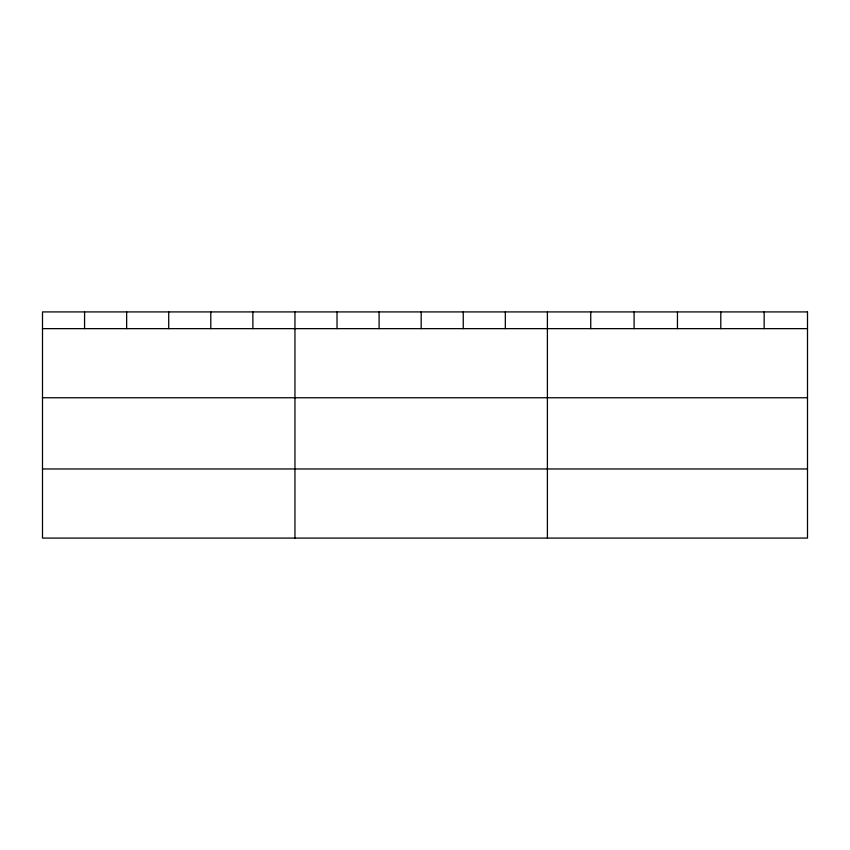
<?xml version="1.0" encoding="UTF-8"?>
<svg xmlns="http://www.w3.org/2000/svg" width="850" height="850" viewBox="0 0 850 850"><rect width="100%" height="100%" fill="white"/><g stroke="black" fill="none" stroke-linecap="round" stroke-linejoin="round"><path stroke-width="1.27" d="M42.5 328.642L807.5 328.642M42.5 397.757L807.5 397.757M42.5 468.966L807.5 468.966M764.15 311.918L764.15 328.642M720.8 311.918L720.8 328.642M677.45 311.918L677.45 328.642M634.1 311.918L634.1 328.642M590.75 311.918L590.75 328.642M547.4 311.918L547.4 538.082M505.325 311.918L505.325 328.642M463.25 311.918L463.25 328.642M421.175 311.918L421.175 328.642M379.1 311.918L379.1 328.642M337.025 311.918L337.025 328.642M294.95 311.918L294.95 538.082M252.875 311.918L252.875 328.642M210.8 311.918L210.8 328.642M168.725 311.918L168.725 328.642M126.65 311.918L126.65 328.642M84.575 311.918L84.575 328.642M807.5 311.918L42.5 311.918L42.5 538.082L807.5 538.082L807.5 311.918"/></g></svg>
